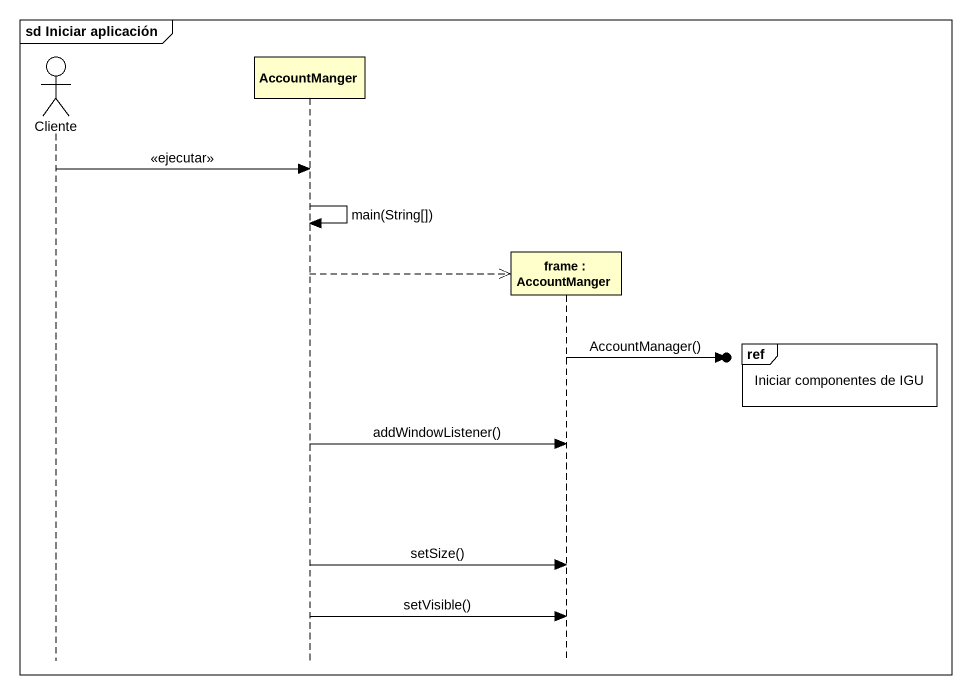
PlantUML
@startuml
mainframe sd Iniciar aplicación
hide footbox
actor Cliente
participant AccountManger
participant "frame : AccountManger" as frame_

Cliente -> AccountManger : <<ejecutar>>
AccountManger -> AccountManger : main(String[])
AccountManger -->> frame_ **
ref over frame_ : Iniciar componentes de IGU
frame_ ->o] : AccountManager()
AccountManger -> frame_ : addWindowListener()
AccountManger -> frame_ : setSize()
AccountManger -> frame_ : setVisible()
@enduml
